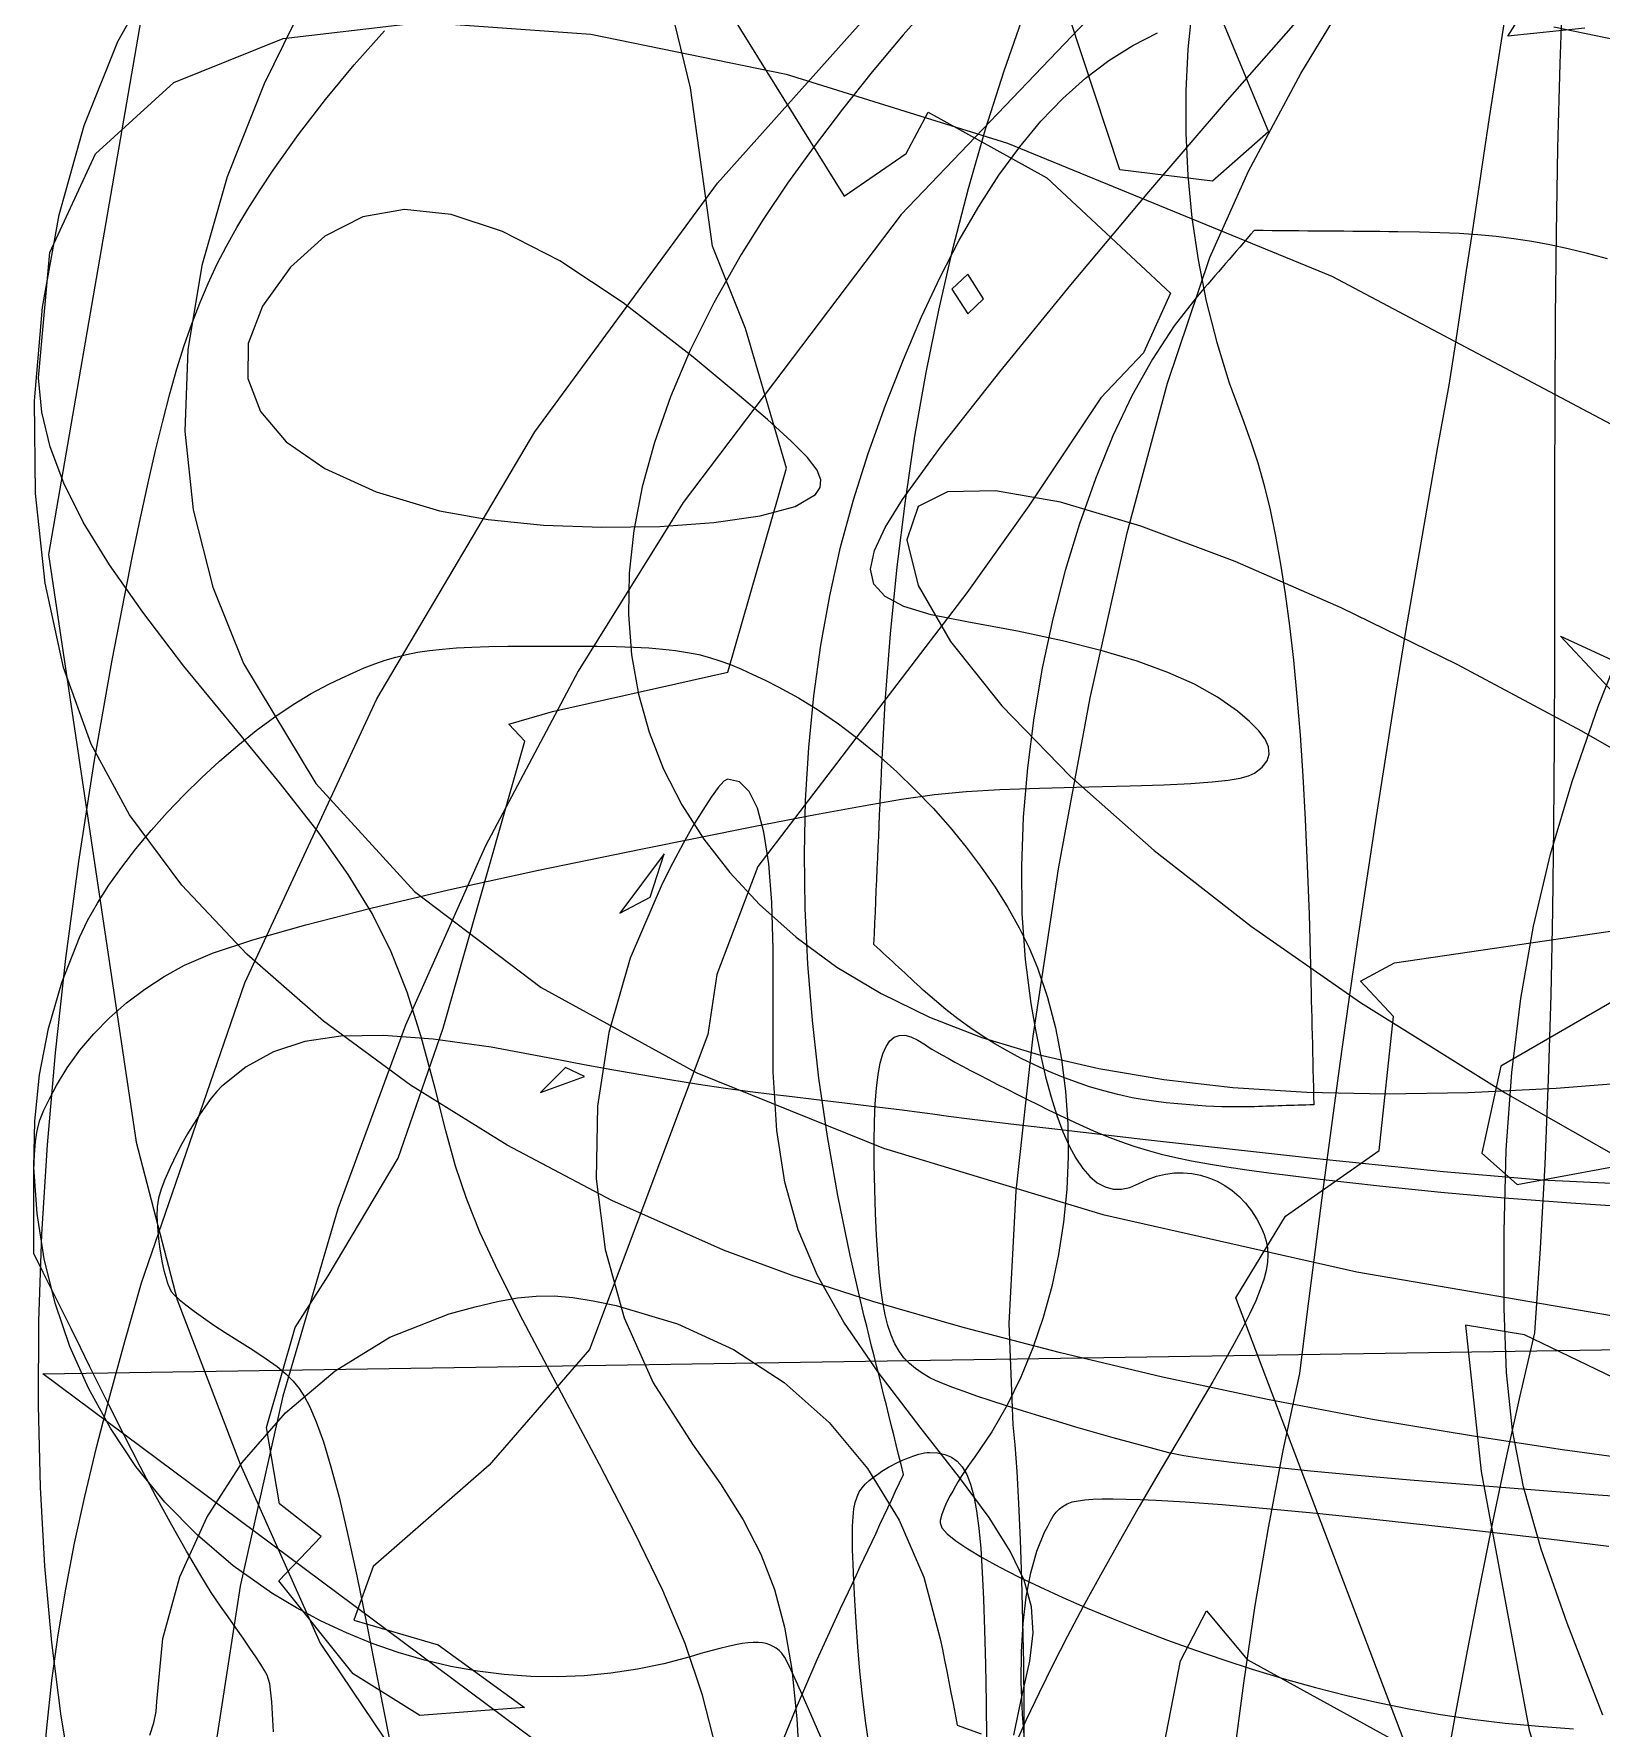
# Model space of a CAD drawing. Extents: x -75 to 75, y -75 to 75.
# Drawn here: x -75 to -40.25, y 9.08 to 46.63 of the extents above; entities that cross this region are included whole.
import ezdxf

# ---------------------------------------------------------------- set-up
doc = ezdxf.new("R2010")
doc.units = 0
for name, color, linetype in [('butterfly', 7, 'CONTINUOUS'), ('crown', 7, 'CONTINUOUS'), ('darth', 7, 'CONTINUOUS'), ('heart', 7, 'CONTINUOUS'), ('hellokitty', 7, 'CONTINUOUS'), ('ironman', 7, 'CONTINUOUS'), ('jackskellington', 7, 'CONTINUOUS'), ('mushroom', 7, 'CONTINUOUS'), ('nes', 7, 'CONTINUOUS'), ('skullbones', 7, 'CONTINUOUS'), ('star', 7, 'CONTINUOUS'), ('stormtrooper', 7, 'CONTINUOUS'), ('thundercats', 7, 'CONTINUOUS'), ('wolf', 7, 'CONTINUOUS')]:
    doc.layers.add(name, color=color, linetype=linetype)

msp = doc.modelspace()

# ---------------------------------------------------------------- linework, layer by layer
at = {"layer": 'butterfly', "color": 7}
for points in [[(-59.869792, 8.633574), (-60.172329, 9.814844), (-60.558813, 10.954372), (-61.053046, 12.132396), (-61.678823, 13.429038), (-62.459957, 14.92446), (-63.422733, 16.729229), (-64.157566, 18.126155), (-64.705984, 19.210225), (-65.109516, 20.076441), (-65.409702, 20.819794), (-65.648064, 21.535267), (-65.866143, 22.317861), (-66.105464, 23.262569), (-66.409059, 24.407282), (-66.721733, 25.396956), (-67.075242, 26.288595), (-67.501338, 27.139221), (-68.031781, 28.005835), (-68.698324, 28.945452), (-69.532723, 30.015074), (-70.566734, 31.271722), (-71.671318, 32.623324), (-72.586373, 33.814003), (-73.326247, 34.869381), (-73.905288, 35.815102), (-74.337844, 36.676797), (-74.638261, 37.4801), (-74.820893, 38.250649), (-74.900079, 39.014077), (-74.642543, 41.789659), (-73.631995, 43.97223), (-71.898025, 45.554622), (-69.470214, 46.529691), (-66.378142, 46.890264), (-62.6514, 46.629189), (-58.319566, 45.739311), (-53.412229, 44.213468), (-46.224258, 41.264339), (-39.412116, 37.661541)], [(-66.007505, 36.065786), (-64.928869, 35.868261), (-63.701631, 35.746657), (-62.405347, 35.697573), (-61.119563, 35.717639), (-59.923835, 35.803418), (-58.897712, 35.951548), (-58.120746, 36.158637), (-57.672486, 36.421273), (-57.568598, 36.578056), (-57.549068, 36.751549), (-57.634883, 36.965372), (-57.847049, 37.243141), (-58.206561, 37.608486), (-58.734415, 38.085024), (-59.451607, 38.696379), (-60.379142, 39.466163), (-61.935685, 40.673885), (-63.341555, 41.602207), (-64.609212, 42.253903), (-65.751117, 42.631762), (-66.779727, 42.738555), (-67.707502, 42.577082), (-68.546898, 42.150108), (-69.310383, 41.460427), (-69.931478, 40.600998), (-70.245309, 39.775097), (-70.257811, 38.992408), (-69.974886, 38.262606), (-69.402469, 37.595368), (-68.546486, 37.000368), (-67.412867, 36.487288), (-66.007505, 36.065786)], [(-39.605963, 30.567702), (-40.67565, 31.176673), (-43.439664, 32.654388), (-46.016263, 33.913745), (-48.367038, 34.941737), (-50.453581, 35.725372), (-52.237479, 36.251646), (-53.680332, 36.507562), (-54.74372, 36.480102), (-55.389244, 36.156303), (-55.64404, 35.417905), (-55.393466, 34.405235), (-54.678783, 33.164595), (-53.541258, 31.74226), (-52.022155, 30.184534), (-50.162742, 28.5377), (-48.004284, 26.848044), (-45.588047, 25.161874)], [(-53.270602, 8.924235), (-53.079563, 9.852746), (-52.916636, 10.566401), (-52.844141, 11.190874), (-52.880252, 11.773663), (-53.043139, 12.362266), (-53.350978, 13.004209), (-53.821937, 13.746961), (-54.474189, 14.638078), (-55.32591, 15.725006), (-56.282582, 16.969818), (-57.043247, 18.080658), (-57.627884, 19.114794), (-58.056467, 20.129501), (-58.34897, 21.182049), (-58.52537, 22.329706), (-58.605649, 23.629743), (-58.609769, 25.139434), (-58.605874, 26.345629), (-58.637819, 27.378876), (-58.706218, 28.242253), (-58.811693, 28.938811), (-58.95487, 29.471613), (-59.136356, 29.843729), (-59.35678, 30.058217), (-59.616761, 30.118139), (-59.701797, 30.067545), (-59.826454, 29.929485), (-59.984764, 29.71348), (-60.17076, 29.429051), (-60.37847, 29.085708), (-60.601925, 28.692976), (-60.835156, 28.260377), (-61.072195, 27.79742), (-61.776878, 26.151172), (-62.254644, 24.502859), (-62.506265, 22.866823), (-62.532539, 21.257411), (-62.334208, 19.688961), (-61.912063, 18.175804), (-61.266886, 16.732299), (-60.399447, 15.37277), (-59.775034, 14.499366), (-59.272698, 13.701975), (-58.877951, 12.935883), (-58.576295, 12.15647), (-58.353243, 11.31906), (-58.194304, 10.379034), (-58.084988, 9.291716), (-58.010803, 8.012488)], [(-45.588047, 25.161874), (-42.380611, 23.162846), (-38.859804, 21.161252)]]:
    msp.add_lwpolyline(points, dxfattribs=at)
at = {"layer": 'crown', "color": 7}
msp.add_lwpolyline([(-57.548405, 8.880773), (-57.769032, 9.392837), (-57.961888, 9.830874), (-58.124855, 10.189776), (-58.255817, 10.464491), (-58.352648, 10.649883), (-58.413235, 10.740871), (-58.47669, 10.800392), (-58.541779, 10.851587), (-58.609981, 10.894428), (-58.682771, 10.928831), (-58.761622, 10.954796), (-58.848015, 10.972293), (-58.943426, 10.981042), (-59.049333, 10.981155), (-59.167209, 10.972688), (-59.29853, 10.955473), (-59.44478, 10.929226), (-59.60743, 10.894231), (-59.787959, 10.850289), (-59.987843, 10.797344), (-60.208558, 10.735368), (-60.451582, 10.664304), (-61.031174, 10.509646), (-61.615673, 10.388122), (-62.204024, 10.299588), (-62.795175, 10.24385), (-63.388062, 10.220707), (-63.981632, 10.230021), (-64.574826, 10.27179), (-65.166587, 10.345704), (-65.755856, 10.45165), (-66.34158, 10.589459), (-66.922698, 10.758933), (-67.498155, 10.959932), (-68.066892, 11.192314), (-68.627851, 11.455909), (-69.179982, 11.750521), (-69.722218, 12.076064), (-70.5843, 12.681742), (-71.375191, 13.355716), (-72.093145, 14.092006), (-72.736394, 14.884582), (-73.303189, 15.727492), (-73.79177, 16.61474), (-74.200379, 17.540338), (-74.52726, 18.498313), (-74.770657, 19.482665), (-74.928809, 20.487424), (-74.99996, 21.506596), (-74.982349, 22.534193), (-74.87423, 23.564236), (-74.673838, 24.590743), (-74.379418, 25.607725), (-73.989212, 26.609194), (-73.807645, 26.982167), (-73.588358, 27.368233), (-73.33475, 27.763962), (-73.050219, 28.165898), (-72.738152, 28.570593), (-72.401952, 28.974617), (-72.045009, 29.374511), (-71.670723, 29.766837), (-71.282481, 30.148153), (-70.883684, 30.515008), (-70.47773, 30.863959), (-70.068011, 31.191568), (-69.657917, 31.494381), (-69.250851, 31.768958), (-68.850202, 32.011858), (-68.459373, 32.21963), (-68.180269, 32.354612), (-67.920698, 32.474618), (-67.675608, 32.580522), (-67.439949, 32.673184), (-67.208674, 32.753465), (-66.976732, 32.822234), (-66.739073, 32.880349), (-66.490641, 32.928677), (-66.226396, 32.968087), (-65.941279, 32.99943), (-65.630247, 33.023588), (-65.288245, 33.041397), (-64.910228, 33.053758), (-64.491139, 33.061491), (-64.025935, 33.065527), (-63.509562, 33.066655), (-62.983048, 33.065809), (-62.510834, 33.062027), (-62.087376, 33.05452), (-61.707118, 33.042271), (-61.364515, 33.024266), (-61.054008, 32.999543), (-60.770053, 32.967056), (-60.507101, 32.925815), (-60.259595, 32.874815), (-60.021989, 32.813062), (-59.788733, 32.739546), (-59.554271, 32.653268), (-59.313058, 32.553217), (-59.059544, 32.438395), (-58.788173, 32.307805), (-58.4934, 32.160434), (-58.048096, 31.918358), (-57.602428, 31.64381), (-57.158946, 31.33954), (-56.720192, 31.00831), (-56.288709, 30.652879), (-55.86704, 30.276005), (-55.457736, 29.880448), (-55.063339, 29.468957), (-54.686389, 29.044303), (-54.329437, 28.609238), (-53.995021, 28.166519), (-53.685691, 27.718906), (-53.403985, 27.269153), (-53.152452, 26.820022), (-52.933637, 26.374275), (-52.750079, 25.934666), (-52.528473, 25.279298), (-52.350478, 24.601572), (-52.215553, 23.905657), (-52.123173, 23.195702), (-52.072802, 22.475874), (-52.063884, 21.750326), (-52.095933, 21.02322), (-52.168394, 20.298716), (-52.28073, 19.580971), (-52.432416, 18.87414), (-52.62291, 18.182391), (-52.851685, 17.509878), (-53.118204, 16.860761), (-53.421938, 16.239192), (-53.762348, 15.649342), (-54.138909, 15.095368), (-54.2172, 14.987062), (-54.293299, 14.877509), (-54.366806, 14.767448), (-54.437331, 14.657636), (-54.504474, 14.548839), (-54.56785, 14.441792), (-54.62706, 14.337229), (-54.68171, 14.235939), (-54.731404, 14.138629), (-54.775755, 14.046088), (-54.814363, 13.959023), (-54.846832, 13.878223), (-54.872769, 13.804422), (-54.89179, 13.738353), (-54.903503, 13.680808), (-54.90751, 13.632492), (-54.866427, 13.522651), (-54.746926, 13.388144), (-54.554625, 13.231652), (-54.29515, 13.055771), (-53.974122, 12.863154), (-53.597161, 12.656398), (-53.169882, 12.438184), (-52.697919, 12.211108), (-52.186882, 11.977823), (-51.642399, 11.740954), (-51.070087, 11.503153), (-50.475569, 11.267018), (-49.86447, 11.035201), (-49.242401, 10.810326), (-48.614996, 10.595047), (-47.987867, 10.39196), (-47.278965, 10.177273), (-46.581455, 9.982173), (-45.890761, 9.806151), (-45.202306, 9.648728), (-44.511516, 9.509394), (-43.813815, 9.387672), (-43.104621, 9.283024), (-42.379364, 9.194971), (-41.633467, 9.123032), (-40.862349, 9.066672)], dxfattribs=at)
at = {"layer": 'darth', "color": 7}
msp.add_lwpolyline([(-53.042659, 8.264202), (-53.043506, 9.576592), (-53.052904, 10.512215), (-53.070232, 11.453906), (-53.094503, 12.37618), (-53.124738, 13.253467), (-53.159934, 14.060256), (-53.199098, 14.771004), (-53.241239, 15.36018), (-53.285365, 15.802236), (-53.376376, 18.050161), (-53.216423, 20.990979), (-52.840142, 24.419124), (-52.282169, 28.129022), (-51.577144, 31.91511), (-50.759699, 35.571812), (-49.86447, 38.893559), (-48.926098, 41.674775), (-48.067936, 43.594668), (-46.908249, 45.753289), (-45.503169, 48.069795)], dxfattribs=at)
at = {"layer": 'heart', "color": 7}
msp.add_lwpolyline([(-0.617346, 47.258996), (-3.933457, 54.535037), (-11.138943, 64.209971), (-24.615054, 72.606082), (-28.866028, 74.149482), (-35.462972, 74.810943), (-38.479222, 74.890318), (-39.361166, 74.890318), (-44.38825, 74.193582), (-48.66568, 73.161707), (-54.53943, 70.480596), (-64.170264, 62.807679), (-72.098944, 50.037121), (-74.674222, 35.096982), (-72.733944, 22.070662), (-71.825541, 18.578162), (-70.42325, 14.935732), (-68.650541, 10.966988), (-58.605194, -3.937902), (-43.850264, -18.525263)], dxfattribs=at)
at = {"layer": 'hellokitty', "color": 7}
for points in [[(-58.566044, 8.384711), (-58.114923, 9.485829), (-57.630571, 10.601115), (-57.112151, 11.733757), (-57.025001, 11.9196), (-56.937851, 12.105416), (-56.850703, 12.291259), (-56.763553, 12.477102), (-56.676403, 12.662917), (-56.589253, 12.848761), (-56.502102, 13.034604), (-56.414955, 13.220447), (-56.327805, 13.406262), (-56.240655, 13.592106), (-56.153504, 13.777949), (-56.066354, 13.963792), (-55.979204, 14.149608), (-55.892057, 14.335451), (-55.804906, 14.521294), (-55.717756, 14.707109), (-55.772106, 14.925925), (-55.826454, 15.144723), (-55.880804, 15.363522), (-55.935155, 15.582323), (-55.989502, 15.801124), (-56.043853, 16.01992), (-56.098203, 16.238724), (-56.152553, 16.457522), (-56.206901, 16.676321), (-56.261251, 16.895125), (-56.315602, 17.113923), (-56.369949, 17.332721), (-56.424299, 17.551523), (-56.47865, 17.770324), (-56.532997, 17.98912), (-56.587348, 18.207924), (-56.90307, 19.556252), (-57.17597, 20.886444), (-57.406046, 22.198007), (-57.593303, 23.490446), (-57.737745, 24.763283), (-57.839373, 26.016013), (-57.898185, 27.248165), (-57.914187, 28.459228), (-57.887376, 29.648733), (-57.817766, 30.816176), (-57.705351, 31.96107), (-57.550137, 33.082926), (-57.352122, 34.181261), (-57.111307, 35.255577), (-56.827702, 36.305381), (-56.501301, 37.330198), (-56.115469, 38.407861), (-55.721329, 39.418577), (-55.318166, 40.363277), (-54.905272, 41.242856), (-54.481933, 42.058239), (-54.047444, 42.81033), (-53.601089, 43.500044), (-53.142159, 44.128291), (-52.669948, 44.695992), (-52.183738, 45.204048), (-51.682825, 45.653383), (-51.166497, 46.044901), (-50.634042, 46.379518), (-50.08475, 46.658148)], [(-41.298932, 46.789279), (-39.936124, 46.509665)], [(-40.108403, 41.64898), (-40.553665, 41.766915), (-40.978452, 41.868972), (-41.388106, 41.956207), (-41.787961, 42.029689), (-42.183358, 42.090468), (-42.579631, 42.139606), (-42.982123, 42.178166), (-43.396165, 42.207207), (-43.827102, 42.227781), (-44.280266, 42.240961), (-44.760995, 42.24779), (-44.959973, 42.249484), (-45.158948, 42.251177), (-45.357926, 42.25287), (-45.556901, 42.254564), (-45.755879, 42.256257), (-45.954854, 42.25795), (-46.153832, 42.259644), (-46.35281, 42.261337), (-46.551785, 42.26303), (-46.750763, 42.264724), (-46.949738, 42.266417), (-47.148716, 42.26811), (-47.347691, 42.269804), (-47.546669, 42.271497), (-47.745644, 42.27319), (-47.944622, 42.274884), (-48.023563, 42.183695), (-48.102503, 42.092506), (-48.181443, 42.001312), (-48.260384, 41.910126), (-48.339324, 41.818934), (-48.418265, 41.727745), (-48.497205, 41.636551), (-48.576148, 41.545362), (-48.655089, 41.454173), (-48.734029, 41.362978), (-48.812969, 41.27179), (-48.89191, 41.180601), (-48.97085, 41.089409), (-49.04979, 40.998218), (-49.128731, 40.907032), (-49.207671, 40.81584), (-49.716766, 40.165701), (-50.199259, 39.426878), (-50.652892, 38.608952), (-51.075407, 37.721533), (-51.464543, 36.774206), (-51.818046, 35.776565), (-52.133655, 34.738213), (-52.409113, 33.668734), (-52.642158, 32.577737), (-52.830538, 31.474806), (-52.971988, 30.369545), (-53.064255, 29.271543), (-53.105075, 28.190395), (-53.092206, 27.135693), (-53.023366, 26.117046), (-52.896307, 25.144031), (-52.792359, 24.557116), (-52.682524, 24.01558), (-52.566751, 23.519329), (-52.444994, 23.068293), (-52.317204, 22.662387), (-52.183332, 22.301537), (-52.04333, 21.985651), (-51.897153, 21.714665), (-51.744747, 21.488492), (-51.586071, 21.307048), (-51.421072, 21.170258), (-51.249704, 21.078036), (-51.071921, 21.03031), (-50.88767, 21.027008), (-50.696907, 21.068023), (-50.49958, 21.153291), (-50.305439, 21.244889), (-50.108776, 21.313957), (-49.910831, 21.36095), (-49.712835, 21.386322), (-49.516027, 21.390498), (-49.321644, 21.37396), (-49.130918, 21.337133), (-48.945086, 21.280471), (-48.765384, 21.204429), (-48.59305, 21.109447), (-48.429319, 20.995983), (-48.275423, 20.864476), (-48.132602, 20.715381), (-48.002091, 20.54914), (-47.885124, 20.366212), (-47.78294, 20.167034), (-47.722629, 20.021074), (-47.677383, 19.876122), (-47.648709, 19.728195), (-47.638126, 19.573323), (-47.647129, 19.407523), (-47.677256, 19.226822), (-47.730012, 19.02724), (-47.806906, 18.804807), (-47.909452, 18.55554), (-48.039164, 18.275459), (-48.197553, 17.960595), (-48.386131, 17.606962), (-48.606414, 17.210595), (-48.859914, 16.767509), (-49.148139, 16.273728), (-49.47261, 15.725271), (-50.002203, 14.829551), (-50.489739, 13.993934), (-50.938455, 13.21167), (-51.351581, 12.476058), (-51.732347, 11.78038), (-52.08399, 11.11792), (-52.409739, 10.481989), (-52.712829, 9.865813), (-52.99649, 9.262704), (-53.263961, 8.665973)]]:
    msp.add_lwpolyline(points, dxfattribs=at)
at = {"layer": 'ironman', "color": 7}
for points in [[(-41.101363, 47.848685), (-41.168004, 45.97454), (-41.215536, 44.099205), (-41.247263, 42.222904), (-41.266483, 40.345869), (-41.27653, 38.468318), (-41.280678, 36.590485), (-41.282372, 34.712595), (-41.284629, 32.834875), (-41.290923, 30.957547), (-41.304554, 29.080848), (-41.328825, 27.204993), (-41.367035, 25.330219), (-41.422487, 23.456746), (-41.498486, 21.5848), (-41.598339, 19.714615), (-41.72535, 17.846414), (-42.050744, 16.449425), (-42.360895, 15.049397), (-42.657237, 13.646631), (-42.941209, 12.241418), (-43.214239, 10.834033), (-43.477767, 9.424756), (-43.733226, 8.013899)], [(-48.399469, 8.349687), (-48.174825, 10.078439), (-47.918031, 11.802845), (-47.626911, 13.52234), (-47.299296, 15.236434), (-46.933011, 16.944584), (-46.760881, 18.319074), (-46.585017, 19.692884), (-46.405216, 21.066008), (-46.22128, 22.438426), (-46.033004, 23.810114), (-45.840193, 25.181065), (-45.642646, 26.551262), (-45.44016, 27.920689), (-45.232534, 29.28932), (-45.019572, 30.657155), (-44.80107, 32.024166), (-44.576831, 33.390339), (-44.34665, 34.75566), (-44.110331, 36.120108), (-43.867674, 37.483673), (-43.618475, 38.846338), (-43.488407, 39.694071), (-43.35986, 40.54209), (-43.232301, 41.390292), (-43.105203, 42.238593), (-42.978042, 43.086902), (-42.850288, 43.935118), (-42.721411, 44.783156), (-42.590887, 45.630924), (-42.458183, 46.478324), (-42.322778, 47.325273)]]:
    msp.add_lwpolyline(points, dxfattribs=at)
at = {"layer": 'jackskellington', "color": 7}
for points in [[(-69.688329, 9.00241), (-69.724888, 9.663177), (-69.770436, 10.063933), (-69.826175, 10.259569), (-69.883441, 10.356343), (-69.969953, 10.492544), (-70.08145, 10.661877), (-70.213674, 10.858078), (-70.362366, 11.074909), (-70.523267, 11.306078), (-70.692117, 11.545374), (-70.864657, 11.786476), (-71.067851, 12.089272), (-71.321112, 12.500668), (-71.614786, 13.003221), (-71.939226, 13.579547), (-72.284779, 14.212204), (-72.641801, 14.883826), (-73.000644, 15.576966), (-73.351652, 16.27423), (-73.5577, 16.689777), (-73.763748, 17.105327), (-73.969798, 17.520871), (-74.175846, 17.93642), (-74.381893, 18.35197), (-74.587944, 18.767517), (-74.793991, 19.183063), (-75.000039, 19.598616), (-75.000039, 19.773834), (-75.000039, 19.949048), (-75.000039, 20.124269), (-75.000039, 20.299487), (-75.000039, 20.474704), (-75.000039, 20.649925), (-75.000039, 20.82514), (-75.000039, 21.00036), (-74.997781, 21.443858), (-74.988101, 21.798555), (-74.966031, 22.086975), (-74.926749, 22.331631), (-74.865411, 22.555052), (-74.777168, 22.779749), (-74.65719, 23.028242), (-74.500627, 23.323057), (-74.261729, 23.720536), (-73.983929, 24.105188), (-73.670087, 24.474332), (-73.323061, 24.825267), (-72.945712, 25.155309), (-72.540904, 25.461768), (-72.111495, 25.741962), (-71.660343, 25.993193), (-71.039818, 26.257455), (-70.143898, 26.556331), (-68.972913, 26.88974), (-67.527204, 27.257602), (-65.807099, 27.659831), (-63.812942, 28.09635), (-61.545064, 28.567077), (-59.003799, 29.07193), (-57.666348, 29.331182), (-56.613673, 29.527843), (-55.762401, 29.671751), (-55.029148, 29.772736), (-54.330532, 29.840635), (-53.583177, 29.885289), (-52.703702, 29.916519), (-51.608725, 29.944177), (-50.693436, 29.968025), (-49.944488, 29.99303), (-49.3439, 30.020687), (-48.873687, 30.052483), (-48.51586, 30.089934), (-48.252442, 30.134542), (-48.065444, 30.187814), (-47.936884, 30.251249), (-47.766224, 30.384681), (-47.656361, 30.523607), (-47.608027, 30.670707), (-47.621969, 30.82865), (-47.698914, 31.000109), (-47.839605, 31.187753), (-48.044777, 31.394266), (-48.315169, 31.62231), (-48.754939, 31.931513), (-49.265583, 32.217212), (-49.855907, 32.4823), (-50.534708, 32.729693), (-51.310791, 32.962293), (-52.192959, 33.183002), (-53.190013, 33.394722), (-54.310754, 33.600355), (-55.104572, 33.760234), (-55.707808, 33.943088), (-56.127918, 34.163052), (-56.372348, 34.434245), (-56.448556, 34.770798), (-56.363991, 35.186833), (-56.126106, 35.696476), (-55.742355, 36.313851), (-54.875159, 37.501253), (-53.584785, 39.140126), (-52.006994, 41.070464), (-50.277553, 43.132275), (-48.532229, 45.165542), (-46.906787, 47.010271)], [(-40.009104, 21.155444), (-41.578694, 21.228856), (-43.745094, 21.413339), (-46.629094, 21.710598), (-50.35149, 22.12232), (-51.038433, 22.200183), (-51.736667, 22.28067), (-52.426805, 22.361473), (-53.089463, 22.440261), (-53.70526, 22.514708), (-54.254809, 22.582495), (-54.718723, 22.641296), (-55.077622, 22.688788), (-55.412775, 22.733659), (-55.80864, 22.784936), (-56.2506, 22.840824), (-56.724042, 22.899532), (-57.214358, 22.959262), (-57.706932, 23.018215), (-58.18715, 23.074595), (-58.640401, 23.126614), (-59.117397, 23.18537), (-59.665664, 23.261076), (-60.265824, 23.350574), (-60.898492, 23.450715), (-61.544279, 23.558352), (-62.183806, 23.670332), (-62.797684, 23.783506), (-63.366531, 23.894721), (-64.862967, 24.172611), (-66.149395, 24.353891), (-67.25044, 24.43661), (-68.190728, 24.41883), (-68.994878, 24.298595), (-69.687519, 24.073958), (-70.293278, 23.742973), (-70.836773, 23.303691), (-70.94544, 23.189473), (-71.066558, 23.042754), (-71.196067, 22.869619), (-71.329906, 22.67615), (-71.464009, 22.468426), (-71.594317, 22.252538), (-71.716765, 22.034563), (-71.827288, 21.820588), (-71.97935, 21.505388), (-72.095515, 21.245374), (-72.179313, 21.024222), (-72.234278, 20.825614), (-72.263943, 20.633223), (-72.271845, 20.430731), (-72.261516, 20.201809), (-72.236482, 19.930134), (-72.214215, 19.748789), (-72.185852, 19.567857), (-72.152547, 19.392142), (-72.11546, 19.226444), (-72.075762, 19.075565), (-72.034612, 18.944303), (-71.993176, 18.837457), (-71.952618, 18.759829), (-71.888271, 18.684281), (-71.778659, 18.583395), (-71.629724, 18.461554), (-71.447409, 18.323138), (-71.237664, 18.172527), (-71.006428, 18.014107), (-70.759647, 17.852264), (-70.503268, 17.691375), (-70.142518, 17.466057), (-69.847099, 17.270641), (-69.607086, 17.096047), (-69.412539, 16.933205), (-69.253532, 16.773041), (-69.120128, 16.606479), (-69.002399, 16.424448), (-68.890408, 16.217873), (-68.738163, 15.874341), (-68.579537, 15.429093), (-68.412343, 14.873358), (-68.234402, 14.198376), (-68.043521, 13.395397), (-67.837521, 12.455682), (-67.61421, 11.370424), (-67.371406, 10.130904), (-67.111832, 8.821167)]]:
    msp.add_lwpolyline(points, dxfattribs=at)
at = {"layer": 'mushroom', "color": 7}
for points in [[(-55.016044, 47.417015), (-55.722689, 46.610503), (-56.410233, 45.790385), (-57.071681, 44.964142), (-57.700034, 44.139255), (-58.288293, 43.323201), (-58.829459, 42.523468), (-59.316535, 41.747534), (-59.924572, 40.675299), (-60.448086, 39.623014), (-60.887099, 38.591319), (-61.241627, 37.580839), (-61.511688, 36.592215), (-61.697297, 35.626075), (-61.798479, 34.683058), (-61.815243, 33.763798), (-61.747614, 32.868925), (-61.595607, 31.999074), (-61.359237, 31.154885), (-61.038528, 30.336985), (-60.633491, 29.546009), (-60.144149, 28.782593), (-59.570518, 28.04737), (-58.912616, 27.340976), (-58.097056, 26.610743), (-57.198486, 25.951043), (-56.214857, 25.361588), (-55.144125, 24.842093), (-53.98424, 24.39227), (-52.733154, 24.011835), (-51.38882, 23.700499), (-49.949193, 23.457977), (-48.412222, 23.283981), (-46.775861, 23.178229), (-45.038064, 23.140431), (-43.196781, 23.170299), (-41.249964, 23.267547), (-39.19557, 23.431888)], [(-74.12675, 7.771555), (-74.391356, 9.34596), (-74.600757, 10.980224), (-74.754954, 12.673755), (-74.853969, 14.426072), (-74.897807, 16.236607), (-74.88649, 18.104814), (-74.820007, 20.030162), (-74.698386, 22.01211), (-74.52163, 24.050118), (-74.289756, 26.143643), (-74.00277, 28.292147), (-73.660689, 30.495092), (-73.263517, 32.751938), (-72.81127, 35.062136), (-72.634478, 35.909308), (-72.465836, 36.685817), (-72.303087, 37.397872), (-72.143961, 38.051682), (-71.986196, 38.653456), (-71.827531, 39.209403), (-71.665696, 39.725737), (-71.498432, 40.208667), (-71.323471, 40.664399), (-71.138553, 41.099146), (-70.94141, 41.519118), (-70.72978, 41.930525), (-70.5014, 42.339572), (-70.254004, 42.752477), (-69.985326, 43.175446), (-69.693107, 43.614688), (-69.133892, 44.404366), (-68.535206, 45.182495), (-67.897872, 45.948384), (-67.222711, 46.701361)]]:
    msp.add_lwpolyline(points, dxfattribs=at)
at = {"layer": 'nes', "color": 7}
for points in [[(-43.038516, 15.544412), (-45.321401, 15.922982), (-47.65036, 16.366584), (-49.973899, 16.862446), (-52.240513, 17.397791), (-54.398709, 17.959856), (-56.396989, 18.535863), (-58.183853, 19.113041), (-59.707805, 19.67862), (-62.186744, 20.778093), (-64.50812, 22.003719), (-66.646987, 23.335551), (-68.5784, 24.75365), (-70.277411, 26.238063), (-71.719073, 27.768853), (-72.878445, 29.326068), (-73.730572, 30.889771), (-74.340819, 32.593259), (-74.751929, 34.460385), (-74.965698, 36.444102), (-74.98393, 38.49739), (-74.808388, 40.573216), (-74.440881, 42.624543), (-73.883198, 44.604351), (-73.137133, 46.465607), (-71.856233, 48.732693)], [(-68.823253, 47.71435), (-69.896155, 45.527365), (-70.713752, 43.462235), (-71.277771, 41.502032), (-71.589934, 39.629832), (-71.651966, 37.828704), (-71.46559, 36.081723), (-71.032528, 34.371959), (-70.354509, 32.682492), (-68.744854, 30.018023), (-66.557116, 27.627991), (-63.754768, 25.49526), (-60.301282, 23.6027), (-56.160131, 21.933167), (-51.294784, 20.46954), (-45.668712, 19.194683), (-39.245388, 18.091462)], [(-39.591138, 15.042028), (-41.103485, 15.253616), (-43.038516, 15.544415)]]:
    msp.add_lwpolyline(points, dxfattribs=at)
at = {"layer": 'skullbones', "color": 7}
for points in [[(-40.210613, 9.372291), (-41.000212, 11.406831), (-41.575849, 13.047106), (-41.970523, 14.429036), (-42.217213, 15.688433), (-42.348918, 16.961187), (-42.398623, 18.383164), (-42.399187, 20.090208), (-42.352112, 21.902752), (-42.231993, 23.614455), (-42.032504, 25.255842), (-41.747307, 26.857445), (-41.370072, 28.449791), (-40.894471, 30.06341), (-40.314169, 31.728826), (-39.622834, 33.476569)], [(-72.425876, 8.927904), (-72.341969, 9.201405), (-72.289024, 9.451934), (-72.270595, 9.671108), (-72.139643, 11.065963), (-71.7638, 12.436886), (-71.16859, 13.749981), (-70.379525, 14.971388), (-69.422134, 16.067265), (-68.32193, 17.003746), (-67.104435, 17.746973), (-65.795169, 18.263078), (-65.218541, 18.423081), (-64.719883, 18.541716), (-64.276368, 18.620115), (-63.865162, 18.659426), (-63.463438, 18.660837), (-63.04836, 18.625392), (-62.597103, 18.554295), (-62.086831, 18.44867), (-60.732154, 18.045423), (-59.486981, 17.472119), (-58.361778, 16.739513), (-57.367006, 15.858362), (-56.513132, 14.839418), (-55.810616, 13.693452), (-55.269926, 12.431185), (-54.901524, 11.063395), (-54.8545, 10.824381), (-54.807477, 10.585367), (-54.760453, 10.346353), (-54.713429, 10.107339), (-54.666405, 9.868296), (-54.619381, 9.629282), (-54.572357, 9.390268), (-54.525333, 9.151254), (-53.998582, 8.958835)]]:
    msp.add_lwpolyline(points, dxfattribs=at)
at = {"layer": 'star', "color": 7}
msp.add_lwpolyline([(47.49093, -73.695502), (0.780248, -39.238596), (-45.095722, -74.904175), (-28.237284, -17.734166), (-74.804253, 16.935468), (-17.674481, 17.811548), (-0.578486, 74.904172), (17.871219, 18.275578), (75.004095, 18.891136), (29.276864, -16.983342), (47.49093, -73.695502)], dxfattribs=at)
at = {"layer": 'stormtrooper', "color": 7}
for points in [[(-50.647922, 23.055099), (-50.963565, 23.124768), (-51.277926, 23.206161), (-51.590538, 23.299046), (-51.900929, 23.403178), (-52.208628, 23.518307), (-52.513165, 23.644198), (-52.814068, 23.780602), (-53.110864, 23.927284), (-53.403088, 24.084002), (-53.690263, 24.250507), (-53.971921, 24.426558), (-54.247593, 24.611916), (-54.516807, 24.806333), (-54.779088, 25.009575), (-55.033971, 25.221389), (-55.280983, 25.441539), (-55.34923, 25.504539), (-55.417474, 25.567537), (-55.485721, 25.630532), (-55.553968, 25.693532), (-55.622213, 25.75653), (-55.69046, 25.819527), (-55.758707, 25.882525), (-55.826951, 25.94552), (-55.895198, 26.008523), (-55.963445, 26.071521), (-56.031692, 26.134516), (-56.099936, 26.197516), (-56.168183, 26.260511), (-56.23643, 26.323511), (-56.304674, 26.386509), (-56.372921, 26.449504), (-56.362507, 26.688981), (-56.352065, 26.928455), (-56.341622, 27.167932), (-56.33118, 27.407411), (-56.320766, 27.646888), (-56.310324, 27.886365), (-56.299882, 28.125839), (-56.28944, 28.365316), (-56.279026, 28.60479), (-56.268583, 28.844264), (-56.258141, 29.083741), (-56.247727, 29.323218), (-56.237285, 29.562697), (-56.226843, 29.802174), (-56.2164, 30.041648), (-56.205986, 30.281125), (-56.122155, 31.823585), (-56.006148, 33.337905), (-55.8578, 34.824767), (-55.676941, 36.284852), (-55.463412, 37.718843), (-55.21704, 39.127417), (-54.937663, 40.511257), (-54.625113, 41.871049), (-54.279224, 43.207467), (-53.89983, 44.521192), (-53.486767, 45.812917), (-53.039862, 47.083307)], [(-49.319849, 47.218113), (-49.412511, 46.298613), (-49.459394, 45.369439), (-49.460523, 44.434251), (-49.415562, 43.496686), (-49.324542, 42.560405), (-49.187365, 41.629049), (-49.003941, 40.70627), (-48.774172, 39.795722), (-48.49797, 38.901044), (-48.175235, 38.025895), (-48.013595, 37.592927), (-47.862264, 37.126236), (-47.721004, 36.623914), (-47.589584, 36.084051), (-47.467766, 35.504737), (-47.355317, 34.884062), (-47.252001, 34.220123), (-47.157584, 33.511012), (-47.071833, 32.754811), (-46.994513, 31.949617), (-46.925385, 31.093527), (-46.864219, 30.184622), (-46.81078, 29.221005), (-46.764829, 28.200755), (-46.726136, 27.121969), (-46.694465, 25.982745), (-46.689809, 25.790013), (-46.685152, 25.597283), (-46.680495, 25.404554), (-46.675839, 25.211824), (-46.671182, 25.019092), (-46.666525, 24.826362), (-46.661869, 24.633633), (-46.657212, 24.4409), (-46.652555, 24.248171), (-46.647899, 24.055441), (-46.643242, 23.862709), (-46.638585, 23.669979), (-46.633929, 23.477247), (-46.629272, 23.284517), (-46.624615, 23.091788), (-46.619959, 22.899058), (-46.707563, 22.896208), (-46.795168, 22.893357), (-46.882772, 22.890507), (-46.970377, 22.887656), (-47.057982, 22.884806), (-47.145586, 22.881955), (-47.233191, 22.879105), (-47.320795, 22.876255), (-47.4084, 22.873404), (-47.496005, 22.870554), (-47.583609, 22.867703), (-47.671214, 22.864853), (-47.758818, 22.862002), (-47.846423, 22.859152), (-47.934028, 22.856301), (-48.021632, 22.853451), (-48.17077, 22.850093), (-48.328191, 22.849246), (-48.492551, 22.850939), (-48.6625, 22.855088), (-48.836696, 22.861551), (-49.013787, 22.870187), (-49.192434, 22.880911), (-49.371284, 22.893639), (-49.548991, 22.908259), (-49.724211, 22.924656), (-49.895596, 22.942718), (-50.061803, 22.962361), (-50.221481, 22.983471), (-50.373286, 23.005964), (-50.515867, 23.029699), (-50.647885, 23.054619), (-50.647885, 23.054619), (-50.647885, 23.054619), (-50.647888, 23.054622), (-50.647888, 23.054622), (-50.647888, 23.054622), (-50.647888, 23.054622), (-50.647888, 23.054622), (-50.647888, 23.054622), (-50.647891, 23.054625), (-50.647891, 23.054625), (-50.647891, 23.054625), (-50.647891, 23.054625), (-50.647891, 23.054625), (-50.647894, 23.05463), (-50.647894, 23.05463), (-50.647922, 23.055195)], [(-38.718323, 14.13259), (-40.31186, 14.24816), (-41.808233, 14.361331), (-43.200969, 14.471595), (-44.483599, 14.578416), (-45.649656, 14.681286), (-46.692668, 14.779671), (-47.606167, 14.873045), (-48.383684, 14.960886), (-49.018746, 15.042663), (-49.504888, 15.117861), (-49.835635, 15.185947), (-50.241115, 15.291679), (-50.653882, 15.402578), (-51.07025, 15.517496), (-51.486531, 15.635265), (-51.899041, 15.754732), (-52.304092, 15.874733), (-52.697995, 15.994125), (-53.077065, 16.111735), (-53.437615, 16.22641), (-53.775957, 16.336996), (-54.088405, 16.442324), (-54.371271, 16.541255), (-54.620871, 16.632613), (-54.833514, 16.715247), (-55.005515, 16.788004), (-55.133189, 16.849718), (-55.300555, 16.946452), (-55.451508, 17.050482), (-55.586955, 17.16494), (-55.707816, 17.292956), (-55.815007, 17.437663), (-55.909436, 17.602182), (-55.992022, 17.789651), (-56.063676, 18.003194), (-56.125316, 18.245939), (-56.177852, 18.521027), (-56.222203, 18.831575), (-56.259281, 19.180718), (-56.289998, 19.57159), (-56.315285, 20.00731), (-56.336029, 20.491022), (-56.35316, 21.025842), (-56.364957, 21.576618), (-56.367892, 22.074724), (-56.361542, 22.521425), (-56.345455, 22.917975), (-56.319208, 23.265639), (-56.282339, 23.565684), (-56.234412, 23.819359), (-56.174984, 24.027936), (-56.103616, 24.192666), (-56.019864, 24.314815), (-55.923287, 24.395637), (-55.813446, 24.436404), (-55.689895, 24.43838), (-55.552193, 24.4028), (-55.3999, 24.330946), (-55.232574, 24.224077), (-55.171752, 24.183564), (-55.089803, 24.133063), (-54.98813, 24.073314), (-54.868126, 24.005047), (-54.731189, 23.929008), (-54.578718, 23.845916), (-54.412111, 23.756523), (-54.232762, 23.661549), (-54.042073, 23.561747), (-53.841438, 23.457835), (-53.632252, 23.350563), (-53.415921, 23.240651), (-53.193831, 23.128855), (-52.96739, 23.015892), (-52.737989, 22.902504), (-52.507027, 22.789434), (-52.150295, 22.617801), (-51.81742, 22.462994), (-51.502719, 22.323553), (-51.20051, 22.198027), (-50.905114, 22.084965), (-50.610841, 21.982908), (-50.312012, 21.890413), (-50.002942, 21.806014), (-49.677952, 21.72827), (-49.331358, 21.65572), (-48.957473, 21.586908), (-48.550618, 21.520391), (-48.105111, 21.454712), (-47.615266, 21.388416), (-47.0754, 21.320044), (-46.479833, 21.248151), (-45.166904, 21.100701), (-43.805808, 20.964233), (-42.39131, 20.838548), (-40.918186, 20.723438), (-39.381204, 20.618711)], [(-56.478559, 8.689511), (-56.560506, 9.247436), (-56.629921, 9.797656), (-56.687463, 10.343305), (-56.73379, 10.887401), (-56.769559, 11.432993), (-56.796313, 11.916891), (-56.818411, 12.343357), (-56.835204, 12.716709), (-56.846013, 13.041321), (-56.85019, 13.321596), (-56.847057, 13.56188), (-56.835966, 13.766547), (-56.81621, 13.939973), (-56.787161, 14.086531), (-56.748138, 14.210568), (-56.698475, 14.316457), (-56.637507, 14.408603), (-56.564564, 14.49135), (-56.478983, 14.569074), (-56.380095, 14.646121), (-56.267237, 14.726921), (-56.19748, 14.774081), (-56.124958, 14.819939), (-56.050245, 14.864228), (-55.973921, 14.906717), (-55.896558, 14.947176), (-55.818735, 14.985358), (-55.741031, 15.021036), (-55.664021, 15.053963), (-55.588281, 15.083907), (-55.51439, 15.110633), (-55.44292, 15.133889), (-55.374455, 15.153447), (-55.309564, 15.169082), (-55.248833, 15.18054), (-55.192828, 15.187595), (-55.142136, 15.190135), (-54.961189, 15.180709), (-54.799089, 15.149191), (-54.654727, 15.090669), (-54.526996, 15.000231), (-54.414784, 14.872977), (-54.316983, 14.703977), (-54.232488, 14.488359), (-54.160183, 14.221207), (-54.098966, 13.897583), (-54.047723, 13.512632), (-54.005347, 13.061387), (-53.97073, 12.538994), (-53.942762, 11.940513), (-53.920325, 11.261063), (-53.902319, 10.495705), (-53.887644, 9.639555), (-53.875113, 8.83731)], [(-53.023767, 8.648391), (-53.082038, 9.388067), (-53.109131, 10.097433), (-53.104531, 10.771295), (-53.067706, 11.404376), (-52.998161, 11.991511), (-52.895384, 12.527451), (-52.758871, 13.006974), (-52.588101, 13.424861), (-52.521166, 13.55982), (-52.458264, 13.678184), (-52.39602, 13.780941), (-52.33107, 13.869022), (-52.260037, 13.943444), (-52.179553, 14.005138), (-52.08625, 14.055063), (-51.976759, 14.094207), (-51.847705, 14.12353), (-51.695723, 14.144132), (-51.51744, 14.156832), (-51.309484, 14.162477), (-51.068489, 14.162223), (-50.791085, 14.156861), (-50.473898, 14.147547), (-50.113562, 14.13513), (-49.474885, 14.101235), (-48.651431, 14.039597), (-47.671395, 13.953576), (-46.562961, 13.846586), (-45.354322, 13.721956), (-44.073668, 13.583046), (-42.749188, 13.433271), (-41.409072, 13.275989), (-40.08151, 13.114529)]]:
    msp.add_lwpolyline(points, dxfattribs=at)
at = {"layer": 'thundercats', "color": 7}
for points in [[(-1.446973, 67.824343), (-9.100958, 67.268396), (-16.64907, 65.95413), (-24.020894, 63.890216), (-31.146016, 61.085316), (-37.954023, 57.548096), (-44.3745, 53.287209), (-50.337034, 48.311329), (-55.771212, 42.629109), (-60.606618, 36.249216), (-62.934082, 32.507302), (-64.986292, 28.639582), (-66.762353, 24.661934), (-68.261377, 20.590246), (-69.482465, 16.440391), (-70.424734, 12.228239), (-71.087288, 7.969703), (-71.469236, 3.680631), (-71.569687, -0.623061), (-71.38775, -4.925538), (-70.922532, -9.210885), (-70.173142, -13.46324)], [(-74.805534, 8.004473), (-74.713194, 9.091141), (-74.598191, 10.135279), (-74.458472, 11.15348), (-74.291983, 12.162396), (-74.096674, 13.178622), (-73.870493, 14.218752), (-73.61139, 15.29944), (-73.317309, 16.437264), (-72.986203, 17.648847), (-72.616015, 18.9508), (-70.321128, 25.598731), (-67.399058, 31.893407), (-63.891422, 37.811042), (-59.839837, 43.327866), (-55.285922, 48.420098)]]:
    msp.add_lwpolyline(points, dxfattribs=at)
at = {"layer": 'wolf', "color": 7}
for points in [[(-66.440344, 9.363288), (-67.920464, 10.286606), (-69.568046, 12.349933), (-68.631819, 13.327156), (-69.553901, 14.052467), (-69.840562, 15.748089), (-69.205136, 17.961284), (-68.477328, 19.10484), (-66.924589, 21.71526), (-65.925598, 24.593289), (-64.117762, 30.957764), (-64.468615, 31.331062), (-63.503768, 31.612043), (-59.614889, 32.485594), (-58.311915, 37.01068), (-59.224345, 40.103353), (-59.954981, 41.927104), (-60.44379, 45.441434), (-61.499411, 49.781789)], [(-60.464903, 48.55765), (-57.03038, 43.039895), (-55.655853, 43.981067), (-55.170996, 44.899917), (-52.539595, 43.445863), (-49.800485, 40.890445), (-50.396532, 39.565714), (-51.340933, 38.570883), (-52.937718, 36.171876), (-54.315721, 34.242179), (-58.951289, 28.179865), (-59.855365, 25.783149), (-60.056818, 24.457605), (-62.680836, 17.472159), (-64.905842, 14.913637), (-67.475402, 12.665937), (-67.905579, 11.472306), (-66.037731, 10.93075), (-64.120048, 9.541737), (-66.440344, 9.363288)], [(-49.429345, 48.807075), (-47.627932, 44.463762), (-48.869397, 43.371531), (-50.924892, 43.622966), (-52.037906, 46.995745)], [(-40.610587, 46.761342), (-42.319434, 46.585012), (-41.354587, 48.096185)], [(-53.94301, 40.760956), (-54.293863, 41.307945), (-54.644716, 40.977796), (-54.293863, 40.430807), (-53.94301, 40.760956)], [(-35.690127, 27.449231), (-41.151271, 33.281325), (-36.955459, 31.349122)], [(-61.027254, 28.456841), (-62.007267, 27.147222), (-61.337529, 27.498075), (-61.027254, 28.456841)], [(-45.213572, -3.201499), (-46.265838, 0.082664), (-49.157571, 4.292884), (-50.415275, 3.48807), (-54.325562, 1.863938), (-54.438104, 2.182398), (-50.672811, 5.857044), (-49.994467, 8.405623), (-49.576146, 10.571876), (-49.002654, 11.680897), (-48.097928, 10.605687), (-44.568796, 8.659398), (-48.351954, 18.620741), (-47.250296, 20.432159), (-45.173869, 21.888214), (-44.853798, 24.852936), (-45.588484, 25.634974), (-44.828841, 26.041518), (-37.628319, 27.098375)], [(-39.304189, 25.585879), (-42.470934, 23.756833), (-42.898306, 21.827638), (-42.112478, 21.133865), (-39.16356, 21.675859)], [(-62.79467, 23.524296), (-63.211309, 23.72797), (-63.766909, 23.172212), (-62.79467, 23.524296)], [(-35.961901, 14.920924), (-41.951108, 17.800505), (-43.253883, 18.013704), (-42.908855, 14.768295), (-41.848111, 9.037575), (-41.151793, 6.661151), (-44.453675, 6.581424), (-47.758158, 7.523256), (-45.88057, 2.021023), (-45.32661, 0.116954), (-44.844253, -1.978659), (-44.535494, -3.307587), (-45.213572, -3.201499)]]:
    msp.add_lwpolyline(points, dxfattribs=at)

doc.saveas('drawing.dxf')
